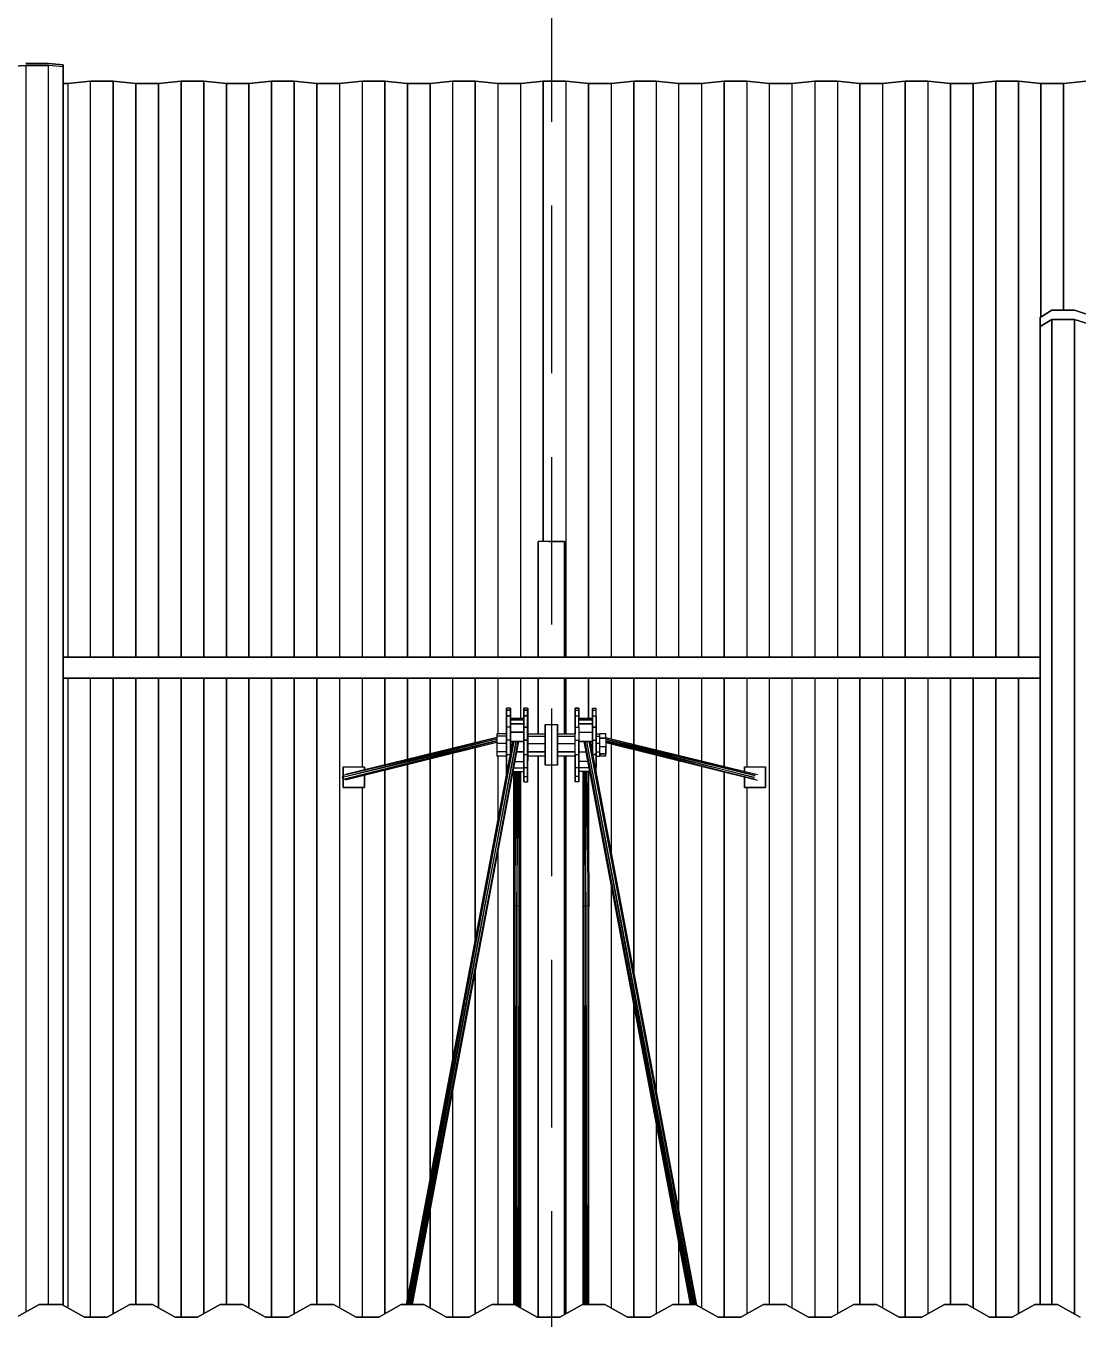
# Model space of a CAD drawing. Extents: x -43 to 90, y 6 to 81.
# Drawn here: x 17.166 to 21.152, y 24.084 to 28.985 of the extents above; entities that cross this region are included whole.
import ezdxf

# ---------------------------------------------------------------- set-up
doc = ezdxf.new("R2010")
doc.units = 0
doc.header["$LTSCALE"] = 0.1
doc.header["$MEASUREMENT"] = 0
doc.linetypes.add('HIDDEN', pattern=[9.525, 6.35, -3.175])
doc.layers.add('cobertura nova', color=4, linetype='CONTINUOUS')
doc.layers.add('hachures cobertura', color=252, linetype='CONTINUOUS')

msp = doc.modelspace()

# ---------------------------------------------------------------- linework, layer by layer
at = {"layer": 'cobertura nova'}
for p, q in [((17.0803, 28.8298), (17.166, 28.8349)), ((17.166, 28.8349), (17.0803, 28.8298)), ((17.2516, 28.8414), (17.1658, 28.8414)), ((17.1658, 28.8414), (17.1658, 28.8414)), ((17.1658, 28.8414), (17.2516, 28.8414)), ((17.166, 28.8349), (17.2517, 28.8349)), ((17.2517, 28.8349), (17.166, 28.8349)), ((17.3069, 28.8364), (17.2516, 28.8414)), ((17.2516, 28.8414), (17.3069, 28.8364)), ((17.307, 28.8298), (17.2517, 28.8349)), ((17.307, 28.8298), (17.3069, 28.8364)), ((17.3069, 28.8364), (17.307, 28.8298)), ((17.307, 24.1371), (17.307, 28.8298)), ((17.307, 28.8298), (17.307, 24.1371)), ((17.307, 28.7663), (17.3253, 28.7663)), ((17.3253, 28.7663), (17.307, 28.7663)), ((17.3253, 28.7663), (17.411, 28.7756)), ((17.411, 28.7756), (17.3253, 28.7663)), ((17.411, 28.7756), (17.4967, 28.7756)), ((17.4967, 28.7756), (17.411, 28.7756)), ((17.4967, 28.7756), (17.5824, 28.7663)), ((17.5824, 28.7663), (17.4967, 28.7756)), ((17.5824, 28.7663), (17.6681, 28.7663)), ((17.6681, 28.7663), (17.5824, 28.7663)), ((17.6681, 28.7663), (17.7538, 28.7756)), ((17.7538, 28.7756), (17.6681, 28.7663)), ((17.7538, 28.7756), (17.8396, 28.7756)), ((17.8396, 28.7756), (17.7538, 28.7756)), ((17.7538, 28.7637), (17.7538, 28.7637)), ((17.7538, 28.7637), (17.7538, 28.7637)), ((17.8396, 28.7756), (17.9253, 28.7663)), ((17.9253, 28.7663), (17.8396, 28.7756)), ((17.9253, 28.7663), (18.011, 28.7663)), ((18.011, 28.7663), (17.9253, 28.7663)), ((18.011, 28.7663), (18.0967, 28.7756)), ((18.0967, 28.7756), (18.011, 28.7663)), ((18.0967, 28.7756), (18.1824, 28.7756)), ((18.1824, 28.7756), (18.0967, 28.7756)), ((18.0967, 28.7637), (18.0967, 28.7637)), ((18.0967, 28.7637), (18.0967, 28.7637)), ((18.1824, 28.7756), (18.2681, 28.7663)), ((18.2681, 28.7663), (18.1824, 28.7756)), ((18.2681, 28.7663), (18.3538, 28.7663)), ((18.3538, 28.7663), (18.2681, 28.7663)), ((18.3538, 28.7663), (18.4396, 28.7756)), ((18.4396, 28.7756), (18.3538, 28.7663)), ((18.4396, 28.7756), (18.5253, 28.7756)), ((18.5253, 28.7756), (18.4396, 28.7756)), ((18.5253, 28.7756), (18.611, 28.7663)), ((18.611, 28.7663), (18.5253, 28.7756)), ((18.611, 28.7663), (18.6967, 28.7663)), ((18.6967, 28.7663), (18.611, 28.7663)), ((18.6967, 28.7663), (18.7824, 28.7756)), ((18.7824, 28.7756), (18.6967, 28.7663)), ((18.7824, 28.7756), (18.8681, 28.7756)), ((18.8681, 28.7756), (18.7824, 28.7756)), ((18.8681, 28.7756), (18.9538, 28.7663)), ((18.9538, 28.7663), (18.8681, 28.7756)), ((18.9538, 28.7663), (19.0396, 28.7663)), ((19.0396, 28.7663), (18.9538, 28.7663)), ((19.0396, 28.7663), (19.1253, 28.7756)), ((19.1253, 28.7756), (19.0396, 28.7663)), ((19.1253, 28.7756), (19.211, 28.7756)), ((19.211, 28.7756), (19.1253, 28.7756)), ((19.211, 28.7756), (19.2967, 28.7663)), ((19.2967, 28.7663), (19.211, 28.7756)), ((19.2967, 28.7663), (19.3824, 28.7663)), ((19.3824, 28.7663), (19.2967, 28.7663)), ((19.3824, 28.7663), (19.4681, 28.7756)), ((19.4681, 28.7756), (19.3824, 28.7663)), ((19.4681, 28.7756), (19.5538, 28.7756)), ((19.5538, 28.7756), (19.4681, 28.7756)), ((19.5538, 28.7756), (19.6396, 28.7663)), ((19.6396, 28.7663), (19.5538, 28.7756)), ((19.6396, 28.7663), (19.7253, 28.7663)), ((19.7253, 28.7663), (19.6396, 28.7663)), ((19.7253, 28.7663), (19.811, 28.7756)), ((19.811, 28.7756), (19.7253, 28.7663)), ((19.811, 28.7756), (19.8967, 28.7756)), ((19.8967, 28.7756), (19.811, 28.7756)), ((19.8967, 28.7756), (19.9824, 28.7663)), ((19.9824, 28.7663), (19.8967, 28.7756)), ((19.9824, 28.7663), (20.0681, 28.7663)), ((20.0681, 28.7663), (19.9824, 28.7663)), ((20.0681, 28.7663), (20.1538, 28.7756)), ((20.1538, 28.7756), (20.0681, 28.7663)), ((20.1538, 28.7756), (20.2396, 28.7756)), ((20.2396, 28.7756), (20.1538, 28.7756)), ((20.2396, 28.7756), (20.3253, 28.7663)), ((20.3253, 28.7663), (20.2396, 28.7756)), ((20.3253, 28.7663), (20.411, 28.7663)), ((20.411, 28.7663), (20.3253, 28.7663)), ((20.411, 28.7663), (20.4967, 28.7756)), ((20.4967, 28.7756), (20.411, 28.7663)), ((20.4967, 28.7756), (20.5824, 28.7756)), ((20.5824, 28.7756), (20.4967, 28.7756)), ((20.4967, 28.7637), (20.4967, 28.7637)), ((20.4967, 28.7637), (20.4967, 28.7637)), ((20.5824, 28.7756), (20.6681, 28.7663)), ((20.6681, 28.7663), (20.5824, 28.7756)), ((20.6681, 28.7663), (20.7539, 28.7663)), ((20.7539, 28.7663), (20.6681, 28.7663)), ((20.7539, 28.7663), (20.8396, 28.7756)), ((20.8396, 28.7756), (20.7539, 28.7663)), ((20.8396, 28.7756), (20.9253, 28.7756)), ((20.9253, 28.7756), (20.8396, 28.7756)), ((20.8396, 28.7637), (20.8396, 28.7637)), ((20.8396, 28.7637), (20.8396, 28.7637)), ((20.9253, 28.7756), (21.011, 28.7663)), ((21.011, 28.7663), (20.9253, 28.7756)), ((21.011, 28.7663), (21.0967, 28.7663)), ((21.0967, 28.7663), (21.011, 28.7663)), ((21.0967, 28.7663), (21.1824, 28.7756)), ((21.1824, 28.7756), (21.0967, 28.7663)), ((18.611, 28.7544), (18.611, 28.7544)), ((18.611, 28.7544), (18.611, 28.7544)), ((19.2967, 28.7544), (19.2967, 28.7544)), ((19.2967, 28.7544), (19.2967, 28.7544)), ((21.0516, 27.9068), (21.0081, 27.8799)), ((21.0081, 27.8799), (21.0516, 27.9068)), ((21.1373, 27.9068), (21.0516, 27.9068)), ((21.0516, 27.9068), (21.0516, 27.9068)), ((21.0516, 27.9068), (21.1373, 27.9068)), ((21.223, 27.8799), (21.1373, 27.9068)), ((21.1373, 27.9068), (21.1373, 27.9068)), ((21.1373, 27.9068), (21.223, 27.8799)), ((21.0081, 27.8799), (21.0082, 27.8454)), ((21.0081, 24.1398), (21.0081, 27.8799)), ((21.0082, 27.8454), (21.0081, 27.8799)), ((21.0082, 27.8454), (21.0517, 27.8723)), ((21.0517, 27.8723), (21.0082, 27.8454)), ((21.0082, 27.8454), (21.0082, 24.1398)), ((21.0517, 27.8723), (21.1374, 27.8723)), ((21.1374, 27.8723), (21.0517, 27.8723)), ((21.0517, 27.8723), (21.0517, 27.8723)), ((21.1374, 27.8723), (21.2231, 27.8454)), ((21.2231, 27.8454), (21.1374, 27.8723)), ((21.1374, 27.8723), (21.1374, 27.8723)), ((19.1065, 27.0307), (19.1065, 26.5929)), ((19.1465, 27.0307), (19.1065, 27.0307)), ((19.1065, 27.0307), (19.1065, 27.0307)), ((19.1065, 27.0307), (19.1065, 26.5929)), ((19.1065, 26.5929), (19.1065, 27.0307)), ((19.1065, 27.0307), (19.1065, 26.5929)), ((19.1065, 27.0307), (19.1065, 27.0307)), ((19.1065, 27.0307), (19.1065, 27.0307)), ((19.1065, 27.0307), (19.1065, 27.0307)), ((19.1065, 27.0307), (19.1065, 26.5929)), ((19.1665, 27.0307), (19.1465, 27.0307)), ((19.1465, 27.0307), (19.1665, 27.0307)), ((19.2065, 27.0307), (19.1665, 27.0307)), ((19.1665, 27.0307), (19.2065, 27.0307)), ((19.2065, 26.5929), (19.2065, 27.0307)), ((19.2065, 27.0307), (19.2065, 26.5929)), ((21.0081, 26.5929), (17.307, 26.5929)), ((21.0081, 26.5929), (17.307, 26.5929)), ((17.307, 26.5929), (21.0081, 26.5929)), ((17.307, 26.5129), (21.0081, 26.5129)), ((21.0081, 26.5129), (17.307, 26.5129)), ((19.1065, 26.5129), (19.1065, 26.3022)), ((19.1065, 26.5129), (19.1065, 26.3022)), ((19.1065, 26.3022), (19.1065, 26.5129)), ((19.1065, 26.5129), (19.1065, 26.3022)), ((19.1065, 26.5129), (19.1065, 26.3022)), ((19.2065, 26.3022), (19.2065, 26.5129)), ((19.2065, 26.5129), (19.2065, 26.3022)), ((20.9253, 26.5129), (20.9253, 24.1043)), ((19.001, 26.3991), (18.9865, 26.3991)), ((18.9865, 26.3991), (18.9865, 26.3923)), ((18.9865, 26.379), (18.9865, 26.3991)), ((18.9865, 26.3923), (18.9865, 26.3991)), ((18.9865, 26.3991), (18.9865, 26.3991)), ((18.9865, 26.3991), (18.9865, 26.379)), ((18.9865, 26.3923), (18.9865, 26.3991)), ((18.9865, 26.3991), (18.9865, 26.3923)), ((18.9865, 26.3923), (19.001, 26.3923)), ((18.9865, 26.3709), (18.9865, 26.3923)), ((18.9865, 26.3923), (18.9865, 26.3923)), ((18.9865, 26.3709), (18.9865, 26.3923)), ((19.001, 26.3923), (18.9865, 26.3923)), ((18.9865, 26.3923), (18.9865, 26.3709)), ((18.9865, 26.379), (18.9865, 26.379)), ((18.9865, 26.379), (18.9865, 26.3457)), ((18.9865, 26.379), (18.9865, 26.379)), ((18.9865, 26.379), (18.9865, 26.3457)), ((18.9865, 26.328), (18.9865, 26.3709)), ((19.001, 26.3709), (18.9865, 26.3709)), ((18.9865, 26.3709), (18.9865, 26.328)), ((18.9865, 26.3709), (18.9865, 26.3709)), ((18.9865, 26.328), (18.9865, 26.3709)), ((18.9865, 26.3709), (19.001, 26.3709)), ((19.001, 26.3923), (19.001, 26.3991)), ((19.001, 26.3991), (19.001, 26.3923)), ((19.001, 26.3923), (19.001, 26.3923)), ((19.001, 26.3923), (19.001, 26.3709)), ((19.001, 26.3709), (19.001, 26.3923)), ((19.001, 26.3709), (19.001, 26.328)), ((19.001, 26.328), (19.001, 26.3709)), ((19.0665, 26.3991), (19.0521, 26.3991)), ((19.0521, 26.3991), (19.0521, 26.3923)), ((19.0521, 26.379), (19.0521, 26.3991)), ((19.0521, 26.3923), (19.0521, 26.3991)), ((19.0521, 26.3991), (19.0521, 26.3991)), ((19.0521, 26.3991), (19.0521, 26.379)), ((19.0521, 26.3923), (19.0521, 26.3991)), ((19.0521, 26.3991), (19.0521, 26.3923)), ((19.0521, 26.379), (19.0521, 26.3991)), ((19.0521, 26.3923), (19.0665, 26.3923)), ((19.0521, 26.3709), (19.0521, 26.3923)), ((19.0521, 26.3923), (19.0521, 26.3923)), ((19.0521, 26.3709), (19.0521, 26.3923)), ((19.0665, 26.3923), (19.0521, 26.3923)), ((19.0521, 26.3923), (19.0521, 26.3709)), ((19.0521, 26.379), (19.0521, 26.379)), ((19.0521, 26.379), (19.0521, 26.3603)), ((19.0521, 26.379), (19.0521, 26.379)), ((19.0521, 26.379), (19.0521, 26.3603)), ((19.0521, 26.3603), (19.0521, 26.379)), ((19.0521, 26.328), (19.0521, 26.3709)), ((19.0521, 26.3709), (19.0521, 26.3709)), ((19.0521, 26.3603), (19.0521, 26.3709)), ((19.0521, 26.3709), (19.0665, 26.3709)), ((19.0665, 26.3709), (19.0521, 26.3709)), ((19.0521, 26.3709), (19.0521, 26.328)), ((19.0665, 26.3923), (19.0665, 26.3991)), ((19.0665, 26.3709), (19.0665, 26.3923)), ((19.0665, 26.328), (19.0665, 26.3709)), ((19.0666, 26.379), (19.0666, 26.3991)), ((19.0666, 26.3991), (19.0666, 26.3923)), ((19.0666, 26.3923), (19.0666, 26.3709)), ((19.0666, 26.3457), (19.0666, 26.379)), ((19.0666, 26.3709), (19.0666, 26.328)), ((19.2465, 26.3991), (19.261, 26.3991)), ((19.261, 26.3991), (19.2465, 26.3991)), ((19.2465, 26.3991), (19.2465, 26.3923)), ((19.2465, 26.3923), (19.2465, 26.3991)), ((19.2465, 26.3991), (19.2465, 26.379)), ((19.2465, 26.3991), (19.2465, 26.3991)), ((19.2465, 26.3991), (19.2465, 26.379)), ((19.2465, 26.3923), (19.261, 26.3923)), ((19.2465, 26.3923), (19.2465, 26.3709)), ((19.2465, 26.3709), (19.2465, 26.3923)), ((19.2465, 26.3457), (19.2465, 26.379)), ((19.2465, 26.379), (19.2465, 26.3457)), ((19.2465, 26.379), (19.2465, 26.379)), ((19.2465, 26.3709), (19.2465, 26.379)), ((19.2465, 26.379), (19.2465, 26.379)), ((19.2465, 26.379), (19.2465, 26.3457)), ((19.2465, 26.3709), (19.261, 26.3709)), ((19.2465, 26.3709), (19.2465, 26.328)), ((19.2465, 26.328), (19.2465, 26.3709)), ((19.2465, 26.3709), (19.2465, 26.3709)), ((19.2465, 26.328), (19.2465, 26.3709)), ((19.261, 26.3991), (19.261, 26.3991)), ((19.261, 26.3923), (19.261, 26.3991)), ((19.261, 26.3991), (19.261, 26.3923)), ((19.261, 26.3923), (19.261, 26.3991)), ((19.261, 26.3991), (19.261, 26.379)), ((19.261, 26.3709), (19.261, 26.3923)), ((19.261, 26.3923), (19.261, 26.3709)), ((19.261, 26.3709), (19.261, 26.3923)), ((19.261, 26.379), (19.261, 26.3603)), ((19.261, 26.328), (19.261, 26.3709)), ((19.261, 26.3603), (19.261, 26.3709)), ((19.3121, 26.3991), (19.3265, 26.3991)), ((19.3121, 26.3923), (19.3121, 26.3991)), ((19.3121, 26.3991), (19.3121, 26.3923)), ((19.3121, 26.3991), (19.3121, 26.3991)), ((19.3121, 26.3991), (19.3121, 26.379)), ((19.3121, 26.379), (19.3121, 26.3991)), ((19.3121, 26.3709), (19.3121, 26.3923)), ((19.3121, 26.3923), (19.3265, 26.3923)), ((19.3121, 26.3923), (19.3121, 26.3709)), ((19.3121, 26.3603), (19.3121, 26.379)), ((19.3121, 26.379), (19.3121, 26.3603)), ((19.3121, 26.3709), (19.3121, 26.379)), ((19.3121, 26.379), (19.3121, 26.379)), ((19.3121, 26.379), (19.3121, 26.3603)), ((19.3121, 26.3603), (19.3121, 26.379)), ((19.3121, 26.328), (19.3121, 26.3709)), ((19.3121, 26.3709), (19.3265, 26.3709)), ((19.3121, 26.3709), (19.3121, 26.328)), ((19.3121, 26.3709), (19.3121, 26.3709)), ((19.3121, 26.3603), (19.3121, 26.3709)), ((19.3265, 26.3923), (19.3265, 26.3991)), ((19.3265, 26.3709), (19.3265, 26.3923)), ((19.3265, 26.328), (19.3265, 26.3709)), ((19.3265, 26.3709), (19.3265, 26.328)), ((18.9865, 26.3457), (18.9865, 26.3022)), ((18.9865, 26.3457), (18.9865, 26.3457)), ((18.9865, 26.3457), (18.9865, 26.3457)), ((18.9865, 26.3457), (18.9865, 26.3022)), ((18.9865, 26.2776), (18.9865, 26.328)), ((19.001, 26.328), (18.9865, 26.328)), ((18.9865, 26.328), (18.9865, 26.2776)), ((18.9865, 26.328), (18.9865, 26.328)), ((18.9865, 26.3022), (18.9865, 26.328)), ((19.001, 26.3603), (19.0521, 26.3603)), ((19.0521, 26.3603), (19.001, 26.3603)), ((19.0521, 26.3554), (19.001, 26.3554)), ((19.001, 26.3554), (19.0521, 26.3554)), ((19.0521, 26.34), (19.001, 26.34)), ((19.001, 26.34), (19.0521, 26.34)), ((19.001, 26.328), (19.001, 26.2776)), ((19.001, 26.2776), (19.001, 26.328)), ((19.0521, 26.3603), (19.0521, 26.3554)), ((19.0521, 26.3554), (19.0521, 26.3603)), ((19.0521, 26.3554), (19.0521, 26.34)), ((19.0521, 26.34), (19.0521, 26.3554)), ((19.0521, 26.3457), (19.0521, 26.3457)), ((19.0521, 26.34), (19.0521, 26.34)), ((19.0521, 26.34), (19.0521, 26.309)), ((19.0521, 26.2776), (19.0521, 26.328)), ((19.0521, 26.328), (19.0665, 26.328)), ((19.0665, 26.328), (19.0521, 26.328)), ((19.0521, 26.328), (19.0521, 26.2776)), ((19.0665, 26.2776), (19.0665, 26.328)), ((19.0666, 26.3022), (19.0666, 26.3457)), ((19.0666, 26.328), (19.0666, 26.2776)), ((19.1331, 26.3374), (19.1331, 26.3374)), ((19.1331, 26.3374), (19.18, 26.3374)), ((19.1331, 26.3374), (19.1331, 26.3374)), ((19.1331, 26.3022), (19.1331, 26.3374)), ((19.1331, 26.1837), (19.1331, 26.3374)), ((19.1331, 26.3374), (19.1331, 26.1837)), ((19.18, 26.3374), (19.18, 26.3374)), ((19.18, 26.3374), (19.18, 26.1837)), ((19.18, 26.1837), (19.18, 26.3374)), ((19.2465, 26.3457), (19.2465, 26.3457)), ((19.2465, 26.3022), (19.2465, 26.3457)), ((19.2465, 26.3457), (19.2465, 26.3457)), ((19.2465, 26.3457), (19.2465, 26.3022)), ((19.2465, 26.3457), (19.2465, 26.3457)), ((19.2465, 26.3457), (19.2465, 26.3022)), ((19.2465, 26.328), (19.261, 26.328)), ((19.2465, 26.2776), (19.2465, 26.328)), ((19.2465, 26.328), (19.2465, 26.328)), ((19.2465, 26.3022), (19.2465, 26.328)), ((19.261, 26.3603), (19.3121, 26.3603)), ((19.3121, 26.3603), (19.261, 26.3603)), ((19.261, 26.3554), (19.3121, 26.3554)), ((19.3121, 26.3554), (19.261, 26.3554)), ((19.3121, 26.34), (19.261, 26.34)), ((19.261, 26.34), (19.3121, 26.34)), ((19.261, 26.328), (19.261, 26.2776)), ((19.3121, 26.2776), (19.3121, 26.328)), ((19.3121, 26.328), (19.3265, 26.328)), ((19.3265, 26.328), (19.3121, 26.328)), ((19.3121, 26.328), (19.3121, 26.2776)), ((19.3265, 26.328), (19.3265, 26.328)), ((19.3265, 26.328), (19.3265, 26.2776)), ((19.3265, 26.2776), (19.3265, 26.328)), ((18.9502, 26.2816), (18.3649, 26.1368)), ((18.9502, 26.2751), (18.3649, 26.1368)), ((18.9502, 26.2874), (18.3682, 26.1445)), ((18.9502, 26.2823), (18.3682, 26.1445)), ((18.9502, 26.2742), (18.3682, 26.1292)), ((18.3682, 26.1292), (18.9502, 26.2701)), ((18.9502, 26.2881), (18.3762, 26.1477)), ((18.9502, 26.2875), (18.3762, 26.1477)), ((18.9502, 26.2695), (18.3762, 26.126)), ((19.0144, 26.2727), (18.6087, 24.1398)), ((19.0144, 26.2727), (18.6114, 24.1398)), ((19.0228, 26.2727), (18.6145, 24.1398)), ((18.6198, 24.1398), (19.0228, 26.2727)), ((19.0302, 26.2727), (18.6226, 24.1398)), ((18.6273, 24.1398), (19.0303, 26.2727)), ((19.0323, 26.2727), (18.6281, 24.1398)), ((19.0324, 26.2727), (18.6295, 24.1398)), ((18.9865, 26.3022), (18.9502, 26.3022)), ((18.9502, 26.3022), (18.9502, 26.2936)), ((18.9865, 26.2936), (18.9502, 26.2936)), ((18.9502, 26.2936), (18.9502, 26.2653)), ((18.9865, 26.2653), (18.9502, 26.2653)), ((18.9502, 26.2653), (18.9502, 26.2337)), ((18.9865, 26.3022), (18.9865, 26.2936)), ((18.9865, 26.2959), (18.9865, 26.2959)), ((18.9865, 26.2936), (18.9865, 26.2653)), ((18.9865, 26.2238), (18.9865, 26.2776)), ((19.001, 26.2776), (18.9865, 26.2776)), ((18.9865, 26.2776), (18.9865, 26.2238)), ((18.9865, 26.2653), (18.9865, 26.2337)), ((19.001, 26.309), (19.0521, 26.309)), ((19.0521, 26.309), (19.001, 26.309)), ((19.001, 26.2776), (19.001, 26.2255)), ((19.001, 26.2256), (19.001, 26.2776)), ((19.001, 26.2727), (19.0521, 26.2727)), ((19.0521, 26.2727), (19.001, 26.2727)), ((19.001, 26.2727), (19.001, 26.2338)), ((19.0146, 26.309), (19.0146, 26.309)), ((19.0146, 26.309), (19.0146, 26.309)), ((19.0151, 26.309), (19.0151, 26.309)), ((19.0165, 26.309), (19.0165, 26.309)), ((19.0179, 26.309), (19.0179, 26.309)), ((19.0207, 26.309), (19.0207, 26.309)), ((19.0258, 26.309), (19.0258, 26.309)), ((19.0283, 26.309), (19.0283, 26.309)), ((19.0338, 26.309), (19.0338, 26.309)), ((19.0521, 26.309), (19.0521, 26.2727)), ((19.0521, 26.309), (19.0521, 26.309)), ((19.0665, 26.2776), (19.0521, 26.2776)), ((19.0521, 26.2776), (19.0521, 26.2238)), ((19.0521, 26.2238), (19.0521, 26.2776)), ((19.0521, 26.2776), (19.0665, 26.2776)), ((19.0521, 26.2727), (19.0521, 26.2338)), ((19.0521, 26.2727), (19.0521, 26.2727)), ((19.0665, 26.3022), (19.1331, 26.3022)), ((19.0665, 26.2936), (19.1331, 26.2936)), ((19.0665, 26.2238), (19.0665, 26.2776)), ((19.0665, 26.2653), (19.1331, 26.2653)), ((19.0666, 26.2776), (19.0666, 26.2238)), ((19.18, 26.3022), (19.2465, 26.3022)), ((19.18, 26.2936), (19.2465, 26.2936)), ((19.18, 26.2653), (19.2465, 26.2653)), ((19.2465, 26.2936), (19.2465, 26.3022)), ((19.2465, 26.2959), (19.2465, 26.2959)), ((19.2465, 26.2653), (19.2465, 26.2936)), ((19.2465, 26.2776), (19.261, 26.2776)), ((19.2465, 26.2238), (19.2465, 26.2776)), ((19.2465, 26.2337), (19.2465, 26.2653)), ((19.261, 26.309), (19.3121, 26.309)), ((19.261, 26.2776), (19.261, 26.2238)), ((19.261, 26.2238), (19.261, 26.2776)), ((19.261, 26.2727), (19.3121, 26.2727)), ((19.3121, 26.2727), (19.261, 26.2727)), ((19.6836, 24.1398), (19.2807, 26.2727)), ((19.685, 24.1398), (19.2807, 26.2727)), ((19.2828, 26.2727), (19.6858, 24.1398)), ((19.6906, 24.1398), (19.2828, 26.2727)), ((19.6933, 24.1398), (19.2902, 26.2727)), ((19.6986, 24.1398), (19.2903, 26.2727)), ((19.2987, 26.2727), (19.7047, 24.1384)), ((19.2987, 26.2727), (19.7017, 24.1398)), ((19.3032, 26.2727), (19.7066, 24.1373)), ((19.3121, 26.2257), (19.3121, 26.2776)), ((19.3121, 26.2776), (19.3265, 26.2776)), ((19.3121, 26.2776), (19.3121, 26.2256)), ((19.3265, 26.3022), (19.3399, 26.3022)), ((19.3265, 26.2936), (19.3399, 26.2936)), ((19.3265, 26.2776), (19.3265, 26.2238)), ((19.3265, 26.2238), (19.3265, 26.2776)), ((19.3399, 26.2653), (19.3265, 26.2653)), ((19.3399, 26.2936), (19.3399, 26.3022)), ((19.3629, 26.3022), (19.3399, 26.3022)), ((19.3399, 26.2653), (19.3399, 26.2936)), ((19.3399, 26.286), (19.3629, 26.286)), ((19.3629, 26.286), (19.3399, 26.286)), ((19.3399, 26.2337), (19.3399, 26.2653)), ((19.3629, 26.286), (19.3629, 26.3022)), ((19.3629, 26.2881), (19.9369, 26.1477)), ((19.9289, 26.1445), (19.3629, 26.2875)), ((19.3629, 26.286), (19.3629, 26.2544)), ((19.3629, 26.2835), (19.9289, 26.1445)), ((19.3629, 26.2824), (19.9256, 26.1368)), ((19.9256, 26.1368), (19.3629, 26.276)), ((19.3629, 26.2751), (19.9289, 26.1292)), ((19.9289, 26.1292), (19.3629, 26.2702)), ((19.3629, 26.2701), (19.9369, 26.126)), ((19.3629, 26.2695), (19.9369, 26.126)), ((18.9865, 26.2337), (18.9502, 26.2337)), ((18.9502, 26.2337), (18.9502, 26.2175)), ((18.9865, 26.2175), (18.9502, 26.2175)), ((18.9539, 26.2175), (18.9539, 25.9761)), ((18.9865, 26.2175), (18.9732, 26.2175)), ((18.9865, 26.2421), (18.9865, 26.2421)), ((18.9865, 26.2421), (18.9865, 26.2421)), ((18.9865, 26.2337), (18.9865, 26.2175)), ((18.9865, 26.2175), (18.9865, 26.2261)), ((18.9865, 26.174), (18.9865, 26.2238)), ((18.9865, 26.2238), (19.0006, 26.2238)), ((18.9865, 26.2238), (18.9865, 26.174)), ((18.9865, 26.2175), (18.9865, 26.1917)), ((18.9865, 26.2175), (18.9865, 26.1917)), ((18.9865, 26.174), (18.9865, 26.2175)), ((19.001, 26.2338), (19.0025, 26.2338)), ((19.0025, 26.2338), (19.001, 26.2338)), ((19.025, 26.2338), (19.0521, 26.2338)), ((19.0521, 26.2338), (19.025, 26.2338)), ((19.0521, 26.2338), (19.0521, 26.1979)), ((19.0521, 26.2338), (19.0521, 26.2338)), ((19.0521, 26.2238), (19.0665, 26.2238)), ((19.0521, 26.2238), (19.0521, 26.174)), ((19.0521, 26.174), (19.0521, 26.2238)), ((19.0665, 26.2337), (19.1331, 26.2337)), ((19.1331, 26.2337), (19.0665, 26.2337)), ((19.0665, 26.174), (19.0665, 26.2238)), ((19.0666, 26.2238), (19.0665, 26.174)), ((19.1331, 26.2175), (19.0665, 26.2175)), ((19.0665, 26.1917), (19.0665, 26.2175)), ((19.1065, 26.2175), (19.1065, 24.0913)), ((19.1065, 26.2175), (19.1065, 24.0913)), ((19.1065, 24.0913), (19.1065, 26.2175)), ((19.1065, 26.2175), (19.1065, 24.0913)), ((19.1065, 26.2175), (19.1065, 24.0913)), ((19.1331, 26.1837), (19.1331, 26.2175)), ((19.18, 26.2337), (19.2465, 26.2337)), ((19.2465, 26.2337), (19.18, 26.2337)), ((19.2465, 26.2175), (19.18, 26.2175)), ((19.2065, 24.1018), (19.2065, 26.2175)), ((19.2065, 26.2175), (19.2065, 24.1018)), ((19.2465, 26.2421), (19.2465, 26.2421)), ((19.2465, 26.2175), (19.2465, 26.2337)), ((19.2465, 26.174), (19.2465, 26.2238)), ((19.2465, 26.2238), (19.261, 26.2238)), ((19.2465, 26.2238), (19.2465, 26.174)), ((19.2465, 26.1917), (19.2465, 26.2175)), ((19.2465, 26.2175), (19.2465, 26.1917)), ((19.2465, 26.174), (19.2465, 26.2175)), ((19.2465, 26.2175), (19.2465, 26.1917)), ((19.261, 26.2338), (19.2881, 26.2338)), ((19.261, 26.2238), (19.261, 26.174)), ((19.261, 26.174), (19.261, 26.2238)), ((19.3106, 26.2338), (19.3121, 26.2338)), ((19.3265, 26.2238), (19.3124, 26.2238)), ((19.3124, 26.2238), (19.3265, 26.2238)), ((19.3265, 26.2337), (19.3399, 26.2337)), ((19.3265, 26.2238), (19.3265, 26.174)), ((19.3265, 26.174), (19.3265, 26.2238)), ((19.3265, 26.2238), (19.3265, 26.2238)), ((19.3265, 26.2175), (19.3399, 26.2175)), ((19.3399, 26.2544), (19.3629, 26.2544)), ((19.3399, 26.2175), (19.3399, 26.2337)), ((19.3399, 26.2261), (19.3399, 26.2175)), ((19.3629, 26.2261), (19.3399, 26.2261)), ((19.3399, 26.2261), (19.3629, 26.2261)), ((19.3629, 26.2175), (19.3399, 26.2175)), ((19.3629, 26.2544), (19.3629, 26.2261)), ((19.3629, 26.2261), (19.3629, 26.2544)), ((19.3629, 26.2261), (19.3629, 26.2261)), ((19.3629, 26.2175), (19.3629, 26.2261)), ((18.368, 26.0987), (18.368, 26.1775)), ((18.368, 26.1775), (18.448, 26.1775)), ((18.368, 26.1775), (18.368, 26.0987)), ((18.448, 26.1775), (18.448, 26.1653)), ((18.448, 26.1653), (18.448, 26.1775)), ((18.9865, 26.1917), (18.9865, 26.1491)), ((18.9865, 26.1917), (18.9865, 26.1917)), ((18.9865, 26.1491), (18.9865, 26.1917)), ((18.9865, 26.1917), (18.9865, 26.1917)), ((18.9865, 26.1917), (18.9865, 26.1491)), ((18.9865, 26.1917), (18.9865, 26.1917)), ((18.9865, 26.1491), (18.9865, 26.174)), ((18.9865, 26.174), (18.9912, 26.174)), ((18.9865, 26.174), (18.9865, 26.1491)), ((18.9865, 26.174), (18.9865, 26.174)), ((18.9865, 26.1491), (18.9865, 26.174)), ((19.0137, 26.1739), (19.0521, 26.1739)), ((19.0182, 26.1979), (19.0521, 26.1979)), ((19.0521, 26.1979), (19.0521, 26.1739)), ((19.0521, 26.174), (19.0665, 26.174)), ((19.0521, 26.174), (19.0521, 26.1407)), ((19.0521, 26.1407), (19.0521, 26.174)), ((19.0521, 26.1739), (19.0521, 26.1594)), ((19.0521, 26.1594), (19.0521, 26.1739)), ((19.0665, 26.174), (19.0665, 26.1917)), ((19.0665, 26.1407), (19.0665, 26.174)), ((19.0665, 26.174), (19.0665, 26.1407)), ((19.1331, 26.1837), (19.1331, 26.1837)), ((19.1331, 26.1837), (19.1331, 26.1837)), ((19.18, 26.1837), (19.1331, 26.1837)), ((19.2465, 26.1917), (19.2465, 26.1917)), ((19.2465, 26.1488), (19.2465, 26.1917)), ((19.2465, 26.1917), (19.2465, 26.1488)), ((19.2465, 26.1917), (19.2465, 26.1917)), ((19.2465, 26.1917), (19.2465, 26.1488)), ((19.2465, 26.1407), (19.2465, 26.174)), ((19.2465, 26.174), (19.261, 26.174)), ((19.2465, 26.174), (19.2465, 26.1407)), ((19.2465, 26.174), (19.2465, 26.174)), ((19.2465, 26.1407), (19.2465, 26.174)), ((19.2465, 26.1488), (19.2465, 26.173)), ((19.2949, 26.1979), (19.261, 26.1979)), ((19.261, 26.174), (19.261, 26.1407)), ((19.261, 26.1407), (19.261, 26.174)), ((19.2994, 26.1739), (19.261, 26.1739)), ((19.3265, 26.174), (19.3219, 26.174)), ((19.3265, 26.1492), (19.3265, 26.174)), ((19.888, 26.1775), (19.968, 26.1775)), ((19.888, 26.1775), (19.888, 26.1597)), ((19.888, 26.1597), (19.888, 26.1775)), ((19.968, 26.1775), (19.968, 26.0987)), ((19.968, 26.0987), (19.968, 26.1775)), ((18.3649, 26.1368), (18.368, 26.1441)), ((18.3649, 26.1368), (18.368, 26.1296)), ((18.448, 26.1439), (18.448, 26.0987)), ((18.448, 26.0987), (18.448, 26.1439)), ((19.011, 26.1594), (19.0521, 26.1594)), ((19.0146, 26.1594), (19.0146, 25.6481)), ((19.0146, 25.6481), (19.0146, 26.1594)), ((19.0179, 26.1594), (19.0179, 25.6508)), ((19.0179, 25.6508), (19.0245, 26.1594)), ((19.0258, 26.1594), (19.0258, 25.6519)), ((19.0258, 25.6519), (19.0324, 26.1594)), ((19.0338, 25.6508), (19.0338, 26.1594)), ((19.0371, 25.6481), (19.0371, 26.1594)), ((19.0396, 26.1594), (19.0396, 24.1268)), ((19.0521, 26.1594), (19.0521, 26.1488)), ((19.0521, 26.1594), (19.0521, 26.1488)), ((19.0521, 26.1594), (19.0521, 26.1407)), ((19.0521, 26.1488), (19.0521, 26.1594)), ((19.0521, 26.1488), (19.0521, 26.1274)), ((19.0521, 26.1488), (19.0521, 26.1488)), ((19.0521, 26.1488), (19.0521, 26.1488)), ((19.0521, 26.1274), (19.0521, 26.1488)), ((19.0521, 26.1488), (19.0521, 26.1274)), ((19.0521, 26.1407), (19.0665, 26.1407)), ((19.0521, 26.1407), (19.0521, 26.1206)), ((19.0521, 26.1206), (19.0521, 26.1407)), ((19.0521, 26.1407), (19.0521, 26.1206)), ((19.0521, 26.1407), (19.0521, 26.1407)), ((19.0521, 26.1274), (19.0521, 26.1206)), ((19.0521, 26.1274), (19.0521, 26.1274)), ((19.0521, 26.1206), (19.0521, 26.1274)), ((19.0521, 26.1274), (19.0521, 26.1274)), ((19.0521, 26.1274), (19.0521, 26.1274)), ((19.0521, 26.1274), (19.0521, 26.1206)), ((19.0521, 26.1206), (19.0665, 26.1206)), ((19.0521, 26.1206), (19.0521, 26.1206)), ((19.0665, 26.1206), (19.0665, 26.1407)), ((19.0665, 26.1407), (19.0665, 26.1206)), ((19.2465, 26.1488), (19.2465, 26.1274)), ((19.2465, 26.1488), (19.2465, 26.1488)), ((19.2465, 26.1274), (19.2465, 26.1488)), ((19.2465, 26.1206), (19.2465, 26.1407)), ((19.261, 26.1407), (19.2465, 26.1407)), ((19.2465, 26.1407), (19.2465, 26.1206)), ((19.2465, 26.1407), (19.2465, 26.1407)), ((19.2465, 26.1274), (19.2465, 26.1407)), ((19.2465, 26.1274), (19.2465, 26.1206)), ((19.2465, 26.1206), (19.2465, 26.1274)), ((19.2465, 26.1274), (19.2465, 26.1274)), ((19.2465, 26.1206), (19.2465, 26.1274)), ((19.261, 26.1206), (19.2465, 26.1206)), ((19.2465, 26.1206), (19.2465, 26.1206)), ((19.3021, 26.1594), (19.261, 26.1594)), ((19.261, 26.1407), (19.261, 26.1206)), ((19.261, 26.1206), (19.261, 26.1407)), ((19.276, 26.1594), (19.276, 25.6481)), ((19.276, 26.1594), (19.276, 25.6481)), ((19.2793, 26.1594), (19.2793, 25.6508)), ((19.2806, 26.1594), (19.2873, 25.6519)), ((19.2873, 25.6519), (19.2873, 26.1594)), ((19.2886, 26.1594), (19.2952, 25.6508)), ((19.2952, 25.6508), (19.2952, 26.1594)), ((19.2958, 26.1594), (19.2985, 25.6481)), ((19.2985, 25.6481), (19.2985, 26.1594)), ((19.888, 26.1382), (19.888, 26.0987)), ((19.888, 26.0987), (19.888, 26.1382)), ((18.448, 26.0987), (18.368, 26.0987)), ((18.368, 26.0987), (18.448, 26.0987)), ((18.448, 26.0987), (18.448, 26.0987)), ((19.888, 26.0987), (19.968, 26.0987)), ((19.968, 26.0987), (19.888, 26.0987)), ((19.0146, 25.6481), (19.0179, 25.6508)), ((19.0146, 25.6491), (19.0146, 25.6481)), ((19.0146, 25.6481), (19.0146, 24.1398)), ((19.0146, 25.6481), (19.0146, 25.6481)), ((19.0146, 24.1398), (19.0146, 25.6481)), ((19.0169, 24.1396), (19.0179, 25.6508)), ((19.0179, 25.6508), (19.0258, 25.6519)), ((19.0179, 25.6508), (19.0179, 24.139)), ((19.0234, 24.1359), (19.0258, 25.6519)), ((19.0258, 25.6519), (19.0338, 25.6508)), ((19.0258, 25.6519), (19.0258, 24.1346)), ((19.0314, 24.1314), (19.0338, 25.6508)), ((19.0338, 24.1301), (19.0338, 25.6508)), ((19.0338, 25.6508), (19.0371, 25.6481)), ((19.0361, 24.1288), (19.0371, 25.6481)), ((19.0371, 25.6481), (19.0371, 24.1282)), ((19.276, 25.6481), (19.2793, 25.6508)), ((19.276, 25.6481), (19.276, 25.6491)), ((19.276, 25.6481), (19.277, 24.1398)), ((19.276, 25.6481), (19.276, 24.1398)), ((19.276, 25.6481), (19.276, 25.6481)), ((19.276, 25.6481), (19.276, 24.1398)), ((19.2793, 25.6508), (19.2873, 25.6519)), ((19.2793, 25.6508), (19.2817, 24.1398)), ((19.2793, 25.6508), (19.2793, 24.1398)), ((19.2873, 25.6519), (19.2952, 25.6508)), ((19.2873, 25.6519), (19.2897, 24.1398)), ((19.2873, 24.1398), (19.2873, 25.6519)), ((19.2952, 25.6508), (19.2985, 25.6481)), ((19.2952, 25.6508), (19.2962, 24.1398)), ((19.2952, 24.1398), (19.2952, 25.6508)), ((19.2985, 24.1398), (19.2985, 25.6481)), ((17.2165, 24.1398), (17.1308, 24.0913)), ((17.1308, 24.0913), (17.2165, 24.1398)), ((17.3023, 24.1398), (17.2165, 24.1398)), ((17.2165, 24.1398), (17.2165, 24.1398)), ((17.2165, 24.1398), (17.3023, 24.1398)), ((17.388, 24.0913), (17.3023, 24.1398)), ((17.3023, 24.1398), (17.3023, 24.1398)), ((17.3023, 24.1398), (17.388, 24.0913)), ((17.5594, 24.1398), (17.4737, 24.0913)), ((17.4737, 24.0913), (17.5594, 24.1398)), ((17.6451, 24.1398), (17.5594, 24.1398)), ((17.5594, 24.1398), (17.5594, 24.1398)), ((17.5594, 24.1398), (17.5594, 24.1398)), ((17.5594, 24.1398), (17.6451, 24.1398)), ((17.7308, 24.0913), (17.6451, 24.1398)), ((17.6451, 24.1398), (17.6451, 24.1398)), ((17.6451, 24.1398), (17.7308, 24.0913)), ((17.6451, 24.1398), (17.6451, 24.1398)), ((17.9023, 24.1398), (17.8165, 24.0913)), ((17.8165, 24.0913), (17.9023, 24.1398)), ((17.988, 24.1398), (17.9023, 24.1398)), ((17.9023, 24.1398), (17.9023, 24.1398)), ((17.9023, 24.1398), (17.988, 24.1398)), ((18.0737, 24.0913), (17.988, 24.1398)), ((17.988, 24.1398), (17.988, 24.1398)), ((17.988, 24.1398), (18.0737, 24.0913)), ((18.2451, 24.1398), (18.1594, 24.0913)), ((18.1594, 24.0913), (18.2451, 24.1398)), ((18.3308, 24.1398), (18.2451, 24.1398)), ((18.2451, 24.1398), (18.2451, 24.1398)), ((18.2451, 24.1398), (18.3308, 24.1398)), ((18.4165, 24.0913), (18.3308, 24.1398)), ((18.3308, 24.1398), (18.3308, 24.1398)), ((18.3308, 24.1398), (18.3308, 24.1398)), ((18.3308, 24.1398), (18.4165, 24.0913)), ((18.588, 24.1398), (18.5023, 24.0913)), ((18.5023, 24.0913), (18.588, 24.1398)), ((18.6737, 24.1398), (18.588, 24.1398)), ((18.588, 24.1398), (18.588, 24.1398)), ((18.588, 24.1398), (18.6737, 24.1398)), ((18.588, 24.1398), (18.588, 24.1398)), ((18.7594, 24.0913), (18.6737, 24.1398)), ((18.6737, 24.1398), (18.6737, 24.1398)), ((18.6737, 24.1398), (18.7594, 24.0913)), ((18.9308, 24.1398), (18.8451, 24.0913)), ((18.8451, 24.0913), (18.9308, 24.1398)), ((19.0165, 24.1398), (18.9308, 24.1398)), ((18.9308, 24.1398), (18.9308, 24.1398)), ((18.9308, 24.1398), (18.9308, 24.1398)), ((18.9308, 24.1398), (19.0165, 24.1398)), ((19.1023, 24.0913), (19.0165, 24.1398)), ((19.0165, 24.1398), (19.0165, 24.1398)), ((19.0165, 24.1398), (19.0165, 24.1398)), ((19.0165, 24.1398), (19.1023, 24.0913)), ((19.2737, 24.1398), (19.188, 24.0913)), ((19.188, 24.0913), (19.2737, 24.1398)), ((19.3594, 24.1398), (19.2737, 24.1398)), ((19.2737, 24.1398), (19.2737, 24.1398)), ((19.2737, 24.1398), (19.3594, 24.1398)), ((19.4451, 24.0913), (19.3594, 24.1398)), ((19.3594, 24.1398), (19.3594, 24.1398)), ((19.3594, 24.1398), (19.3594, 24.1398)), ((19.3594, 24.1398), (19.4451, 24.0913)), ((19.6165, 24.1398), (19.5308, 24.0913)), ((19.5308, 24.0913), (19.6165, 24.1398)), ((19.7023, 24.1398), (19.6165, 24.1398)), ((19.6165, 24.1398), (19.6165, 24.1398)), ((19.6165, 24.1398), (19.7023, 24.1398)), ((19.788, 24.0913), (19.7023, 24.1398)), ((19.7023, 24.1398), (19.7023, 24.1398)), ((19.7023, 24.1398), (19.788, 24.0913)), ((19.9594, 24.1398), (19.8737, 24.0913)), ((19.8737, 24.0913), (19.9594, 24.1398)), ((20.0451, 24.1398), (19.9594, 24.1398)), ((19.9594, 24.1398), (19.9594, 24.1398)), ((19.9594, 24.1398), (19.9594, 24.1398)), ((19.9594, 24.1398), (20.0451, 24.1398)), ((20.1308, 24.0913), (20.0451, 24.1398)), ((20.0451, 24.1398), (20.0451, 24.1398)), ((20.0451, 24.1398), (20.0451, 24.1398)), ((20.0451, 24.1398), (20.1308, 24.0913)), ((20.3023, 24.1398), (20.2165, 24.0913)), ((20.2165, 24.0913), (20.3023, 24.1398)), ((20.388, 24.1398), (20.3023, 24.1398)), ((20.3023, 24.1398), (20.3023, 24.1398)), ((20.3023, 24.1398), (20.388, 24.1398)), ((20.4737, 24.0913), (20.388, 24.1398)), ((20.388, 24.1398), (20.388, 24.1398)), ((20.388, 24.1398), (20.388, 24.1398)), ((20.388, 24.1398), (20.4737, 24.0913)), ((20.6451, 24.1398), (20.5594, 24.0913)), ((20.5594, 24.0913), (20.6451, 24.1398)), ((20.7308, 24.1398), (20.6451, 24.1398)), ((20.6451, 24.1398), (20.6451, 24.1398)), ((20.6451, 24.1398), (20.7308, 24.1398)), ((20.8165, 24.0913), (20.7308, 24.1398)), ((20.7308, 24.1398), (20.7308, 24.1398)), ((20.7308, 24.1398), (20.7308, 24.1398)), ((20.7308, 24.1398), (20.8165, 24.0913)), ((20.988, 24.1398), (20.9023, 24.0913)), ((20.9023, 24.0913), (20.988, 24.1398)), ((21.0737, 24.1398), (20.988, 24.1398)), ((20.988, 24.1398), (20.988, 24.1398)), ((20.988, 24.1398), (20.988, 24.1398)), ((20.988, 24.1398), (21.0737, 24.1398)), ((21.1594, 24.0913), (21.0737, 24.1398)), ((21.0737, 24.1398), (21.0737, 24.1398)), ((21.0737, 24.1398), (21.0737, 24.1398)), ((21.0737, 24.1398), (21.1594, 24.0913)), ((17.4737, 24.0913), (17.388, 24.0913)), ((17.388, 24.0913), (17.388, 24.0913)), ((17.388, 24.0913), (17.388, 24.0913)), ((17.388, 24.0913), (17.4737, 24.0913)), ((17.4737, 24.0913), (17.4737, 24.0913)), ((17.4737, 24.0913), (17.4737, 24.0913)), ((17.8165, 24.0913), (17.7308, 24.0913)), ((17.7308, 24.0913), (17.7308, 24.0913)), ((17.7308, 24.0913), (17.8165, 24.0913)), ((17.8165, 24.0913), (17.8165, 24.0913)), ((17.8165, 24.0913), (17.8165, 24.0913)), ((18.1594, 24.0913), (18.0737, 24.0913)), ((18.0737, 24.0913), (18.0737, 24.0913)), ((18.0737, 24.0913), (18.1594, 24.0913)), ((18.1594, 24.0913), (18.1594, 24.0913)), ((18.1594, 24.0913), (18.1594, 24.0913)), ((18.5023, 24.0913), (18.4165, 24.0913)), ((18.4165, 24.0913), (18.4165, 24.0913)), ((18.4165, 24.0913), (18.5023, 24.0913)), ((18.5023, 24.0913), (18.5023, 24.0913)), ((18.5023, 24.0913), (18.5023, 24.0913)), ((18.8451, 24.0913), (18.7594, 24.0913)), ((18.7594, 24.0913), (18.7594, 24.0913)), ((18.7594, 24.0913), (18.8451, 24.0913)), ((18.8451, 24.0913), (18.8451, 24.0913)), ((18.8451, 24.0913), (18.8451, 24.0913)), ((19.188, 24.0913), (19.1023, 24.0913)), ((19.1023, 24.0913), (19.1023, 24.0913)), ((19.1023, 24.0913), (19.188, 24.0913)), ((19.1023, 24.0913), (19.1023, 24.0913)), ((19.188, 24.0913), (19.188, 24.0913)), ((19.5308, 24.0913), (19.4451, 24.0913)), ((19.4451, 24.0913), (19.4451, 24.0913)), ((19.4451, 24.0913), (19.5308, 24.0913)), ((19.5308, 24.0913), (19.5308, 24.0913)), ((19.5308, 24.0913), (19.5308, 24.0913)), ((19.8737, 24.0913), (19.788, 24.0913)), ((19.788, 24.0913), (19.788, 24.0913)), ((19.788, 24.0913), (19.8737, 24.0913)), ((19.8737, 24.0913), (19.8737, 24.0913)), ((20.2165, 24.0913), (20.1308, 24.0913)), ((20.1308, 24.0913), (20.1308, 24.0913)), ((20.1308, 24.0913), (20.1308, 24.0913)), ((20.1308, 24.0913), (20.2165, 24.0913)), ((20.2165, 24.0913), (20.2165, 24.0913)), ((20.2165, 24.0913), (20.2165, 24.0913)), ((20.5594, 24.0913), (20.4737, 24.0913)), ((20.4737, 24.0913), (20.4737, 24.0913)), ((20.4737, 24.0913), (20.4737, 24.0913)), ((20.4737, 24.0913), (20.5594, 24.0913)), ((20.5594, 24.0913), (20.5594, 24.0913)), ((20.5594, 24.0913), (20.5594, 24.0913)), ((20.9023, 24.0913), (20.8165, 24.0913)), ((20.8165, 24.0913), (20.8165, 24.0913)), ((20.8165, 24.0913), (20.9023, 24.0913)), ((20.9023, 24.0913), (20.9023, 24.0913))]:
    msp.add_line(p, q, dxfattribs=at)
at = {"layer": 'hachures cobertura', "linetype": 'HIDDEN'}
msp.add_line((19.1565, 34.0184), (19.1565, 6.3811), dxfattribs=at)
at = {"layer": 'hachures cobertura'}
for p, q in [((17.166, 28.8349), (17.166, 24.1112)), ((17.2517, 24.1398), (17.2517, 28.8349)), ((17.3253, 28.7663), (17.3253, 26.5929)), ((17.411, 26.5929), (17.411, 28.7756)), ((17.4967, 26.5929), (17.4967, 28.7756)), ((17.4967, 28.7756), (17.4967, 26.5929)), ((17.5824, 28.7663), (17.5824, 26.5929)), ((17.5824, 26.5929), (17.5824, 28.7663)), ((17.6681, 28.7663), (17.6681, 26.5929)), ((17.6681, 26.5929), (17.6681, 28.7663)), ((17.7538, 28.7756), (17.7539, 26.5929)), ((17.7539, 26.5929), (17.7538, 28.7756)), ((17.8396, 28.7756), (17.8396, 26.5929)), ((17.8396, 26.5929), (17.8396, 28.7756)), ((17.9253, 28.7663), (17.9253, 26.5929)), ((17.9253, 26.5929), (17.9253, 28.7663)), ((18.011, 28.7663), (18.011, 26.5929)), ((18.011, 26.5929), (18.011, 28.7663)), ((18.0967, 28.7756), (18.0967, 26.5929)), ((18.0967, 26.5929), (18.0967, 28.7756)), ((18.1824, 28.7756), (18.1824, 26.5929)), ((18.1824, 26.5929), (18.1824, 28.7756)), ((18.2681, 28.7663), (18.2681, 26.5929)), ((18.2681, 26.5929), (18.2681, 28.7663)), ((18.3538, 28.7663), (18.3539, 26.5929)), ((18.4396, 28.7756), (18.4396, 26.5929)), ((18.5253, 28.7756), (18.5253, 26.5929)), ((18.5253, 26.5929), (18.5253, 28.7756)), ((18.611, 28.7663), (18.611, 26.5929)), ((18.611, 26.5929), (18.611, 28.7663)), ((18.6967, 28.7663), (18.6967, 26.5929)), ((18.6967, 26.5929), (18.6967, 28.7663)), ((18.7824, 28.7756), (18.7824, 26.5929)), ((18.8681, 28.7756), (18.8681, 26.5929)), ((18.8681, 26.5929), (18.8681, 28.7756)), ((18.9538, 28.7663), (18.9539, 26.5929)), ((19.0396, 28.7663), (19.0396, 26.5929)), ((19.1253, 28.7756), (19.1253, 27.0307)), ((19.1253, 27.0307), (19.1253, 28.7756)), ((19.211, 28.7756), (19.211, 26.5929)), ((19.2967, 28.7663), (19.2967, 26.5929)), ((19.2967, 26.5929), (19.2967, 28.7663)), ((19.3824, 28.7663), (19.3824, 26.5929)), ((19.4681, 28.7756), (19.4681, 26.5929)), ((19.4681, 26.5929), (19.4681, 28.7756)), ((19.5538, 28.7756), (19.5539, 26.5929)), ((19.6396, 26.5929), (19.6396, 28.7663)), ((19.7253, 28.7663), (19.7253, 26.5929)), ((19.811, 28.7756), (19.811, 26.5929)), ((19.811, 26.5929), (19.811, 28.7756)), ((19.8967, 28.7756), (19.8967, 26.5929)), ((19.9824, 26.5929), (19.9824, 28.7663)), ((20.0681, 26.5929), (20.0681, 28.7663)), ((20.1538, 28.7756), (20.1539, 26.5929)), ((20.2396, 28.7756), (20.2396, 26.5929)), ((20.3253, 28.7663), (20.3253, 26.5929)), ((20.3253, 26.5929), (20.3253, 28.7663)), ((20.411, 28.7663), (20.411, 26.5929)), ((20.4967, 28.7756), (20.4967, 26.5929)), ((20.4967, 26.5929), (20.4967, 28.7756)), ((20.5824, 28.7756), (20.5824, 26.5929)), ((20.6681, 26.5929), (20.6681, 28.7663)), ((20.6681, 28.7663), (20.6681, 26.5929)), ((20.7539, 28.7663), (20.7539, 26.5929)), ((20.7539, 26.5929), (20.7539, 28.7663)), ((20.8396, 28.7756), (20.8396, 26.5929)), ((20.8396, 26.5929), (20.8396, 28.7756)), ((20.9253, 28.7756), (20.9253, 26.5929)), ((20.9253, 26.5929), (20.9253, 28.7756)), ((21.011, 27.8817), (21.011, 28.7663)), ((21.011, 28.7663), (21.011, 27.8817)), ((21.0967, 28.7663), (21.0967, 27.9068)), ((21.0967, 27.9068), (21.0967, 28.7663)), ((21.0517, 27.8723), (21.0517, 24.1398)), ((21.0517, 24.1398), (21.0517, 27.8723)), ((21.1374, 27.8723), (21.1374, 24.1038)), ((21.1374, 24.1038), (21.1374, 27.8723)), ((17.3253, 26.5129), (17.3253, 24.1268)), ((17.411, 24.0913), (17.411, 26.5129)), ((17.4967, 24.1043), (17.4967, 26.5129)), ((17.4967, 26.5129), (17.4967, 24.1043)), ((17.5824, 26.5129), (17.5824, 24.1398)), ((17.5824, 24.1398), (17.5824, 26.5129)), ((17.6681, 26.5129), (17.6681, 24.1268)), ((17.6681, 24.1268), (17.6681, 26.5129)), ((17.7539, 26.5129), (17.7539, 24.0913)), ((17.7539, 24.0913), (17.7539, 26.5129)), ((17.8396, 26.5129), (17.8396, 24.1043)), ((17.8396, 24.1043), (17.8396, 26.5129)), ((17.9253, 26.5129), (17.9253, 24.1398)), ((17.9253, 24.1398), (17.9253, 26.5129)), ((18.011, 26.5129), (18.011, 24.1268)), ((18.011, 24.1268), (18.011, 26.5129)), ((18.0967, 26.5129), (18.0967, 24.0913)), ((18.0967, 24.0913), (18.0967, 26.5129)), ((18.1824, 26.5129), (18.1824, 24.1043)), ((18.1824, 24.1043), (18.1824, 26.5129)), ((18.2681, 26.5129), (18.2681, 24.1398)), ((18.2681, 24.1398), (18.2681, 26.5129)), ((18.3539, 26.5129), (18.3539, 24.1268)), ((18.4396, 26.5129), (18.4396, 26.1775)), ((18.5253, 26.5129), (18.5253, 26.1842)), ((18.5253, 26.1842), (18.5253, 26.5129)), ((18.611, 26.5129), (18.611, 26.2052)), ((18.611, 26.2052), (18.611, 26.5129)), ((18.6967, 26.5129), (18.6967, 26.2261)), ((18.6967, 26.2261), (18.6967, 26.5129)), ((18.7824, 26.5129), (18.7824, 26.2471)), ((18.8681, 26.5129), (18.8681, 26.2681)), ((18.8681, 26.2681), (18.8681, 26.5129)), ((18.9539, 26.5129), (18.9539, 26.3022)), ((19.0396, 26.5129), (19.0396, 26.3603)), ((19.211, 26.5129), (19.211, 26.3022)), ((19.2967, 26.5129), (19.2967, 26.3603)), ((19.2967, 26.3603), (19.2967, 26.5129)), ((19.3824, 26.5129), (19.3824, 26.2834)), ((19.4681, 26.5129), (19.4681, 26.2624)), ((19.4681, 26.2624), (19.4681, 26.5129)), ((19.5539, 26.5129), (19.5539, 26.2414)), ((19.6396, 26.2205), (19.6396, 26.5129)), ((19.7253, 26.5129), (19.7253, 26.1995)), ((19.811, 26.5129), (19.811, 26.1785)), ((19.811, 26.1785), (19.811, 26.5129)), ((19.8967, 26.5129), (19.8967, 26.1775)), ((19.9824, 24.1398), (19.9824, 26.5129)), ((20.0681, 24.1268), (20.0681, 26.5129)), ((20.1539, 26.5129), (20.1539, 24.0913)), ((20.2396, 26.5129), (20.2396, 24.1043)), ((20.3253, 26.5129), (20.3253, 24.1398)), ((20.3253, 24.1398), (20.3253, 26.5129)), ((20.411, 26.5129), (20.411, 24.1268)), ((20.4967, 26.5129), (20.4967, 24.0913)), ((20.4967, 24.0913), (20.4967, 26.5129)), ((20.5824, 26.5129), (20.5824, 24.1043)), ((20.6681, 24.1398), (20.6681, 26.5129)), ((20.6681, 26.5129), (20.6681, 24.1398)), ((20.7539, 26.5129), (20.7539, 24.1268)), ((20.7539, 24.1268), (20.7539, 26.5129)), ((20.8396, 26.5129), (20.8396, 24.0913)), ((20.8396, 24.0913), (20.8396, 26.5129)), ((20.9253, 24.1043), (20.9253, 26.5129)), ((18.607, 24.1398), (19.0099, 26.2727)), ((19.3824, 26.2646), (19.3824, 25.8534)), ((18.7824, 26.2275), (18.7824, 25.0685)), ((18.8681, 26.249), (18.8681, 25.5223)), ((18.8681, 25.5223), (18.8681, 26.249)), ((19.211, 26.2175), (19.211, 24.1043)), ((19.4681, 26.2432), (19.4681, 25.3996)), ((19.4681, 25.3996), (19.4681, 26.2432)), ((19.5539, 26.2217), (19.5539, 24.9459)), ((18.611, 26.1847), (18.611, 24.1609)), ((18.611, 24.1609), (18.611, 26.1847)), ((18.6967, 26.2061), (18.6967, 24.6147)), ((18.6967, 24.6147), (18.6967, 26.2061)), ((19.6396, 24.4921), (19.6396, 26.2003)), ((19.7253, 26.1789), (19.7253, 24.1268)), ((18.5253, 26.1633), (18.5253, 24.1043)), ((18.5253, 24.1043), (18.5253, 26.1633)), ((19.811, 26.1574), (19.811, 24.0913)), ((19.811, 24.0913), (19.811, 26.1574)), ((18.4396, 26.0987), (18.4396, 24.0913)), ((19.8967, 26.0987), (19.8967, 24.1043)), ((18.9539, 25.857), (18.9539, 24.1398)), ((19.3824, 25.7343), (19.3824, 24.1268)), ((18.8681, 25.4032), (18.8681, 24.1043)), ((18.8681, 24.1043), (18.8681, 25.4032)), ((19.4681, 25.2806), (19.4681, 24.0913)), ((19.4681, 24.0913), (19.4681, 25.2806)), ((18.7824, 24.9494), (18.7824, 24.0913)), ((19.5539, 24.8268), (19.5539, 24.1043)), ((18.6967, 24.4956), (18.6967, 24.1268)), ((18.6967, 24.1268), (18.6967, 24.4956)), ((19.6396, 24.1398), (19.6396, 24.3731))]:
    msp.add_line(p, q, dxfattribs=at)

doc.saveas('drawing.dxf')
